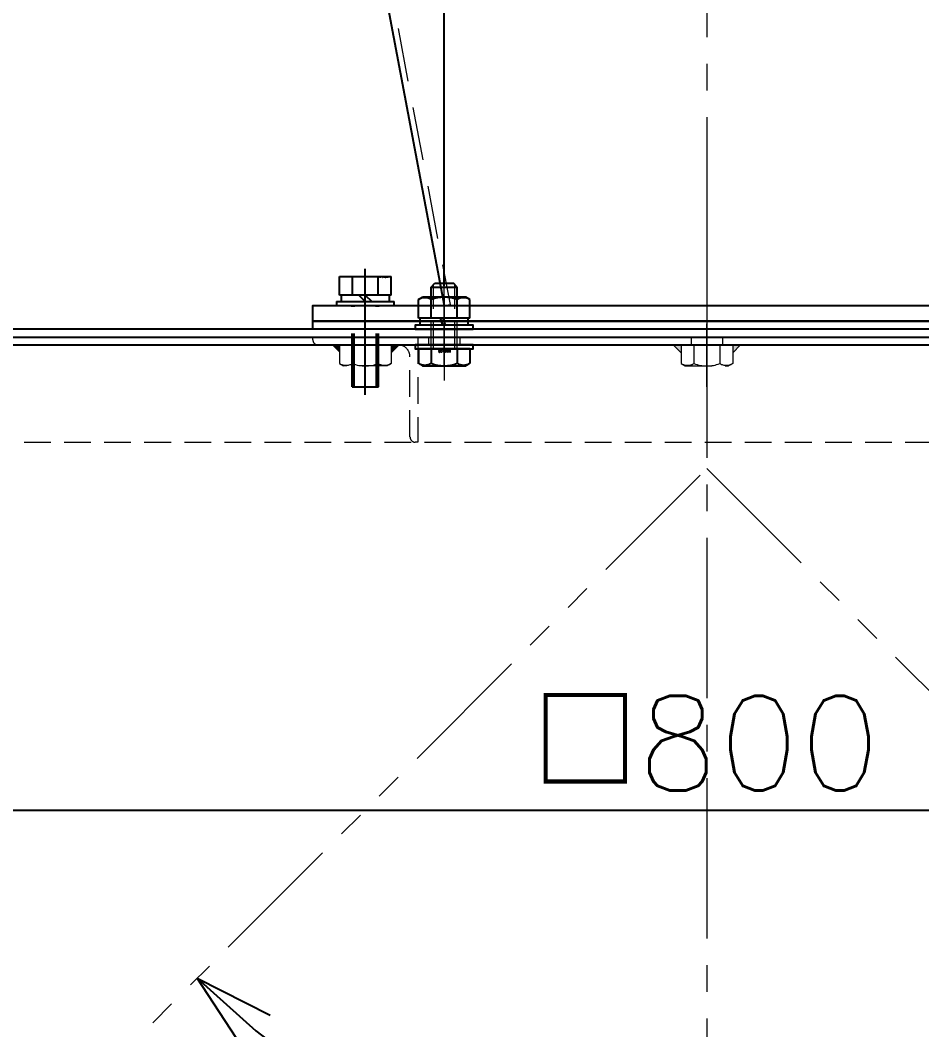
# Model space of a CAD drawing. Header units: millimetres. Extents: x 0 to 49006, y -7876 to 6995.
# Drawn here: x 31478.4 to 31821.5, y 3546.8 to 3931 of the extents above; entities that cross this region are included whole.
import ezdxf
from ezdxf import colors
from ezdxf.entities.mleader import LeaderData, LeaderLine
from ezdxf.enums import TextEntityAlignment as Align
from ezdxf.math import Vec2, Vec3

# ---------------------------------------------------------------- set-up
doc = ezdxf.new("R2010")
doc.units = ezdxf.units.MM
doc.header["$LTSCALE"] = 3.2
doc.header["$PDMODE"] = 99
doc.header["$PDSIZE"] = 1
for name, pattern in [('CENTER2', [28.575, 19.05, -3.175, 3.175, -3.175]), ('HIDDEN', [9.525, 6.35, -3.175]), ('HIDDEN2', [4.7625, 3.175, -1.5875]), ('PHANTOM2', [31.75, 15.875, -3.175, 3.175, -3.175, 3.175, -3.175])]:
    doc.linetypes.add(name, pattern=pattern)
for name, color, linetype, lineweight in [('01_外形線', 7, 'Continuous', 25), ('02_細線', 5, 'Continuous', 13), ('03_かくれ線', 6, 'HIDDEN2', 13), ('04_HIDDEN', 2, 'HIDDEN', 13), ('04_中心線', 1, 'CENTER2', 9), ('05_CENTER', 4, 'CENTER2', 13), ('06_PHANTOM', 2, 'PHANTOM2', 13), ('08_DIM', 3, 'Continuous', 13)]:
    doc.layers.add(name, color=color, linetype=linetype, lineweight=lineweight)
doc.layers.add('10_DRAFT', color=8, linetype='Continuous', lineweight=0, plot=False)
doc.styles.add('KSS_TXT', font='txt.shx', dxfattribs={"bigfont": 'extfont2.shx'})
doc.styles.add('KSS_TXT_L', font='txt.shx', dxfattribs={"height": 36, "bigfont": 'extfont2.shx'})
doc.styles.get("Standard").update_dxf_attribs({"font": 'txt.shx', "bigfont": 'extfont2.shx'})
doc.styles.add('寸法用', font='simplex.shx', dxfattribs={"width": 0.8, "bigfont": '@extfont2.shx'})
doc.dimstyles.new('KSS_DIM', dxfattribs={"dimscale": 12, "dimtxt": 3, "dimasz": 2.5, "dimexe": 1.25, "dimexo": 0.625, "dimtad": 1, "dimdsep": 46, "dimtxsty": 'KSS_TXT', "dimblk": 'OPEN30', "dimcen": 0, "dimazin": 2, "dimtfac": 0.75, "dimtmove": 0, "dimatfit": 3, "dimldrblk": 'OPEN30', "dimfxl": 1.25, "dimtolj": 1, "dimarcsym": 0})

# ---------------------------------------------------------------- blocks, each defined once
blk = doc.blocks.new('A$C3E2B3201_1_1')
at = {"color": 0}
blk.add_line((-250, 800), (-100, 6), dxfattribs=at)
blk.add_lwpolyline([(150, 0), (-150, 0), (-150, 6), (150, 6)], close=True, dxfattribs=at)
at = {"layer": '04_HIDDEN'}
for p, q in [((-247.7, 800.22), (-97.74, 6.43)), ((-100, 6), (-97.74, 6.43)), ((-100, 0), (-100, 6))]:
    blk.add_line(p, q, dxfattribs=at)
at = {"layer": '05_CENTER'}
for p, q in [((0, 1266.38), (0, -10.39)), ((-130, -7.78), (-130, 13.57))]:
    blk.add_line(p, q, dxfattribs=at)
blk = doc.blocks.new('A$C1A3C2C0C_1_1_2_1')
at = {"color": 0, "linetype": 'CENTER2'}
blk.add_line((0, -34), (0, 14), dxfattribs=at)
at = {"color": 0}
for p, q in [((-9.81, 11), (9.81, 11)), ((-9.81, 4), (-9.81, 11)), ((-4.91, 4), (-4.91, 11)), ((4.91, 4), (4.91, 11)), ((9.81, 4), (9.81, 11)), ((9.81, 4), (-9.81, 4)), ((-9.25, 4), (-9.25, 1.5)), ((0, 1.5), (-2.5, 4)), ((0, 4), (2.5, 1.5)), ((9.25, 1.5), (9.25, 4)), ((-11, 1.5), (11, 1.5)), ((-11, 1.5), (-11, 0)), ((11, 0), (11, 1.5)), ((-11, 0), (11, 0))]:
    blk.add_line(p, q, dxfattribs=at)
at = {"color": 0, "linetype": 'HIDDEN'}
for p, q in [((-5, -31), (-5, 0)), ((-4.19, -31), (-4.19, 0)), ((4.19, -31), (4.19, 0)), ((5, -31), (5, 0)), ((-5, -31), (5, -31))]:
    blk.add_line(p, q, dxfattribs=at)
at = {"layer": '10_DRAFT', "style": 'KSS_TXT_L'}
blk.add_text('BT-M10x35L,SW,PW', height=0.3, dxfattribs=at).set_placement((5.1, 10.66))
blk = doc.blocks.new('A$C21D00FB0_1_1')
at = {"color": 3}
blk.add_lwpolyline([(-150, 3), (150, 3), (150, 0), (-150, 0)], close=True, dxfattribs=at)
at = {"layer": '05_CENTER'}
blk.add_line((-130, -4.78), (-130, 16.57), dxfattribs=at)
for name, p in [('A$C3E2B3201_1_1', (0, 3)), ('A$C1A3C2C0C_1_1_2_1', (-130, 9))]:
    blk.add_blockref(name, p)
blk = doc.blocks.new('_Open30')
at = {"color": 0, "linetype": 'ByBlock', "lineweight": -2}
for p, q in [((-1, 0.268), (0, 0)), ((0, 0), (-1, -0.268)), ((0, 0), (-1, 0))]:
    blk.add_line(p, q, dxfattribs=at)
blk = doc.blocks.new('*D2019')
at = {"layer": '08_DIM', "color": 0, "lineweight": -2, "transparency": 16777216}
for p, q in [((31639.72, 3829.95), (31639.72, 3962.33)), ((31839.72, 3829.95), (31839.72, 3962.33)), ((31669.72, 3947.33), (31809.72, 3947.33))]:
    blk.add_line(p, q, dxfattribs=at)
at = {"layer": 'Defpoints', "color": 0, "transparency": 16777216}
for p in [(31839.72, 3947.33), (31639.72, 3822.45), (31839.72, 3822.45)]:
    blk.add_point(p, dxfattribs=at)
at = {"layer": '08_DIM', "color": 0, "lineweight": -2, "transparency": 16777216, "xscale": 30, "yscale": 30, "zscale": 30, "rotation": 180}
blk.add_blockref('_Open30', (31639.72, 3947.33), dxfattribs=at)
at = {"layer": '08_DIM', "color": 0, "lineweight": -2, "transparency": 16777216, "xscale": 30, "yscale": 30, "zscale": 30}
blk.add_blockref('_Open30', (31839.72, 3947.33), dxfattribs=at)
at = {"layer": '08_DIM', "color": 0, "transparency": 16777216, "insert": (31739.72, 3972.83), "char_height": 36, "attachment_point": 5, "style": 'KSS_TXT'}
blk.add_mtext('\\A1;%%C200', dxfattribs=at)
blk = doc.blocks.new('*D2207')
at = {"layer": '08_DIM', "color": 0, "lineweight": -2, "transparency": 16777216}
for p, q in [((31339.72, 3619.59), (31339.72, 3645.4)), ((32139.72, 3619.59), (32139.72, 3645.4)), ((31369.72, 3630.4), (32109.72, 3630.4))]:
    blk.add_line(p, q, dxfattribs=at)
at = {"layer": 'Defpoints', "color": 0, "transparency": 16777216}
for p in [(32139.72, 3630.4), (31339.72, 3612.09), (32139.72, 3612.09)]:
    blk.add_point(p, dxfattribs=at)
at = {"layer": '08_DIM', "color": 0, "lineweight": -2, "transparency": 16777216, "xscale": 30, "yscale": 30, "zscale": 30, "rotation": 180}
blk.add_blockref('_Open30', (31339.72, 3630.4), dxfattribs=at)
at = {"layer": '08_DIM', "color": 0, "lineweight": -2, "transparency": 16777216, "xscale": 30, "yscale": 30, "zscale": 30}
blk.add_blockref('_Open30', (32139.72, 3630.4), dxfattribs=at)
at = {"layer": '08_DIM', "color": 0, "transparency": 16777216, "insert": (31739.72, 3655.9), "char_height": 36, "attachment_point": 5, "style": 'KSS_TXT'}
blk.add_mtext('\\A1;□800', dxfattribs=at)
blk = doc.blocks.new('*D2206')
at = {"layer": '08_DIM', "color": 0, "lineweight": -2, "transparency": 16777216}
blk.add_arc((31739.72, 3760.45), 274.32, 231.2691, 308.7309, dxfattribs=at)
at = {"layer": 'Defpoints', "color": 0, "transparency": 16777216}
for p in [(31739.72, 3760.45), (31739.72, 3760.45), (31668.72, 3495.48), (31342.02, 3362.75), (32137.42, 3362.75)]:
    blk.add_point(p, dxfattribs=at)
at = {"layer": '08_DIM', "color": 0, "lineweight": -2, "transparency": 16777216, "xscale": 30, "yscale": 30, "zscale": 30}
for p, rotation in [((31545.75, 3566.48), 138.1345623866504), ((31933.69, 3566.48), 41.86543761334932)]:
    blk.add_blockref('_Open30', p, dxfattribs=dict(at, rotation=rotation))
at = {"layer": '08_DIM', "color": 0, "transparency": 16777216, "insert": (31739.72, 3511.63), "char_height": 36, "attachment_point": 5, "style": 'KSS_TXT'}
blk.add_mtext('\\A1;90°', dxfattribs=at)
blk = doc.blocks.new('AM_BALLOON1')
at = {"transparency": 16777216}
blk.add_circle((0, 0), 5, dxfattribs=at)
blk.add_attdef('B_NUMBER', text='', height=3, dxfattribs=at).set_placement((0, 0), align=Align.MIDDLE_CENTER)
blk = doc.blocks.new('_OPEN')
at = {"color": 0, "linetype": 'ByBlock'}
for p, q in [((-1, 0.167), (0, 0)), ((0, 0), (-1, -0.167)), ((0, 0), (-1, 0))]:
    blk.add_line(p, q, dxfattribs=at)

msp = doc.modelspace()

# ---------------------------------------------------------------- hatches: boundary and pattern name
at = {"layer": '03_かくれ線'}
h = msp.add_hatch(color=256, dxfattribs=at)
h.dxf.hatch_style = 1
h.paths.add_polyline_path([(31599.907, 3807.453), (31597.222, 3807.453, 0.0169383), (31596.918, 3807.442), (31599.907, 3804.453)])
h = msp.add_hatch(color=256, dxfattribs=at)
h.dxf.hatch_style = 1
h.paths.add_polyline_path([(31619.537, 3807.453), (31622.222, 3807.453, -0.0169383), (31622.527, 3807.442), (31619.537, 3804.453)])
h = msp.add_hatch(color=256, dxfattribs=at)
h.dxf.hatch_style = 1
h.paths.add_polyline_path([(31729.907, 3804.453), (31729.907, 3807.453), (31726.907, 3807.453)])
h.paths.add_polyline_path([(31749.537, 3804.453), (31752.537, 3807.453), (31749.537, 3807.453)])

# ---------------------------------------------------------------- linework, layer by layer
for p, q in [((31339.722, 3810.453), (32139.722, 3810.453)), ((31339.722, 3807.453), (32139.722, 3807.453))]:
    msp.add_line(p, q)
msp.add_lwpolyline([(31939.722, 2956.453), (31539.722, 2956.453), (31339.722, 3156.453), (31339.722, 3810.453), (32139.722, 3810.453), (32139.722, 3156.453), (31939.722, 2956.453)])
at = {"layer": '01_外形線'}
for points in [[(31634.722, 3829.453), (31636.222, 3830.953)], [(31636.222, 3830.953), (31643.222, 3830.953)], [(31644.722, 3829.453), (31643.222, 3830.953)], [(31634.722, 3829.453), (31644.722, 3829.453)], [(31634.722, 3825.603), (31634.722, 3829.453)], [(31644.722, 3825.603), (31644.722, 3829.453)], [(31629.907, 3824.699), (31631.472, 3825.603)], [(31629.907, 3817.603), (31629.907, 3824.699)], [(31647.972, 3825.603), (31631.472, 3825.603)], [(31634.815, 3817.603), (31634.815, 3824.699)], [(31644.63, 3817.603), (31644.63, 3824.699)], [(31649.537, 3824.699), (31647.972, 3825.603)], [(31649.537, 3817.603), (31649.537, 3824.699)], [(31649.537, 3817.603), (31629.907, 3817.603)], [(31638.312, 3817.603), (31630.522, 3817.603)], [(31630.522, 3817.603), (31630.522, 3814.953)], [(31639.222, 3814.953), (31638.312, 3817.603)], [(31648.922, 3817.603), (31639.312, 3817.603)], [(31640.222, 3814.953), (31639.312, 3817.603)], [(31648.922, 3814.953), (31648.922, 3817.603)], [(31639.222, 3814.953), (31630.522, 3814.953)], [(31648.922, 3814.953), (31640.222, 3814.953)], [(31629.907, 3805.953), (31629.907, 3800.456)], [(31649.537, 3805.953), (31629.907, 3805.953)], [(31634.815, 3805.953), (31634.815, 3800.456)], [(31644.63, 3805.953), (31644.63, 3800.456)], [(31649.537, 3805.953), (31649.537, 3800.456)], [(31629.907, 3800.456), (31631.472, 3799.553)], [(31649.537, 3800.456), (31647.972, 3799.553)], [(31631.472, 3799.553), (31647.972, 3799.553)]]:
    msp.add_lwpolyline(points, dxfattribs=at)
for points in [[(31634.815, 3824.699, 0.2679491), (31629.907, 3824.699)], [(31644.63, 3824.699, 0.1841118), (31634.815, 3824.699)], [(31649.537, 3824.699, 0.2679491), (31644.63, 3824.699)], [(31629.907, 3800.456, 0.2679491), (31634.815, 3800.456)], [(31634.815, 3800.456, 0.1841118), (31644.63, 3800.456)], [(31644.63, 3800.456, 0.2679491), (31649.537, 3800.456)]]:
    msp.add_lwpolyline(points, format="xyb", dxfattribs=at)
for points in [[(31299.722, 3810.453), (32179.722, 3810.453), (32179.722, 3813.453), (31299.722, 3813.453)], [(31628.722, 3813.453), (31650.722, 3813.453), (31650.722, 3814.953), (31628.722, 3814.953)], [(31650.722, 3807.453), (31628.722, 3807.453), (31628.722, 3805.953), (31650.722, 3805.953)]]:
    msp.add_lwpolyline(points, close=True, dxfattribs=at)
at = {"layer": '02_細線'}
for points in [[(31635.622, 3825.603), (31635.622, 3830.353)], [(31643.822, 3825.603), (31643.822, 3830.353)]]:
    msp.add_lwpolyline(points, dxfattribs=at)
at = {"layer": '03_かくれ線'}
for p, q in [((31633.722, 3810.453), (31633.722, 3807.453)), ((31645.722, 3810.453), (31645.722, 3807.453)), ((31733.722, 3810.453), (31733.722, 3807.453)), ((31733.722, 3810.453), (31733.722, 3807.453)), ((31745.722, 3810.453), (31745.722, 3807.453)), ((31745.722, 3810.453), (31745.722, 3807.453)), ((32137.422, 3807.453), (31342.022, 3807.453)), ((31342.722, 3807.453), (32136.722, 3807.453))]:
    msp.add_line(p, q, dxfattribs=at)
for points in [[(31634.722, 3805.953), (31634.722, 3825.603)], [(31635.622, 3805.953), (31635.622, 3825.603)], [(31643.822, 3805.953), (31643.822, 3825.603)], [(31644.722, 3805.953), (31644.722, 3825.603)], [(31619.537, 3807.453), (31599.907, 3807.453)], [(31599.907, 3807.453), (31599.907, 3800.356)], [(31604.815, 3807.453), (31604.815, 3800.356)], [(31614.63, 3807.453), (31614.63, 3800.356)], [(31619.537, 3807.453), (31619.537, 3800.356)], [(31619.537, 3807.453), (31619.537, 3804.453), (31622.537, 3807.453), (31619.537, 3807.453)], [(31729.907, 3807.453), (31729.907, 3804.453), (31726.907, 3807.453), (31729.907, 3807.453)], [(31729.907, 3807.453), (31749.537, 3807.453)], [(31729.907, 3807.453), (31729.907, 3800.356)], [(31734.815, 3807.453), (31734.815, 3800.356)], [(31744.63, 3807.453), (31744.63, 3800.356)], [(31749.537, 3807.453), (31749.537, 3800.356)], [(31749.537, 3807.453), (31749.537, 3804.453), (31752.537, 3807.453), (31749.537, 3807.453)], [(31599.907, 3800.356), (31601.472, 3799.453)], [(31619.537, 3800.356), (31617.972, 3799.453)], [(31729.907, 3800.356), (31731.472, 3799.453)], [(31749.537, 3800.356), (31747.972, 3799.453)], [(31617.972, 3799.453), (31601.472, 3799.453)], [(31731.472, 3799.453), (31747.972, 3799.453)]]:
    msp.add_lwpolyline(points, dxfattribs=at)
msp.add_lwpolyline([(31342.722, 3770.453), (32136.722, 3770.453), (32136.722, 3810.453), (31342.722, 3810.453)], close=True, dxfattribs=at)
msp.add_lwpolyline([(31629.722, 3770.453), (31628.722, 3770.453, -0.4142136), (31626.722, 3772.453), (31626.722, 3802.953, 0.4142136), (31622.222, 3807.453), (31591.722, 3807.453, -0.4142136), (31589.722, 3809.453), (31589.722, 3810.453), (31629.722, 3810.453)], format="xyb", close=True, dxfattribs=at)
for points in [[(31604.815, 3800.356, -0.2679491), (31599.907, 3800.356)], [(31614.63, 3800.356, -0.1841118), (31604.815, 3800.356)], [(31619.537, 3800.356, -0.2679491), (31614.63, 3800.356)], [(31729.907, 3800.356, 0.2679491), (31734.815, 3800.356)], [(31734.815, 3800.356, 0.1841118), (31744.63, 3800.356)], [(31744.63, 3800.356, 0.2679491), (31749.537, 3800.356)]]:
    msp.add_lwpolyline(points, format="xyb", dxfattribs=at)
at = {"layer": '04_中心線'}
for p, q in [((31739.722, 3834.953), (31739.722, 3788.953)), ((31639.722, 3823.953), (31639.722, 3793.953)), ((31739.722, 3825.453), (31739.722, 2941.453))]:
    msp.add_line(p, q, dxfattribs=at)
for points in [[(31639.722, 3799.553), (31639.722, 3830.953)], [(31639.722, 3825.603), (31639.722, 3817.603)], [(31609.722, 3791.453), (31609.722, 3815.453)], [(31639.722, 3817.603), (31639.722, 3814.953)], [(31739.722, 3791.453), (31739.722, 3815.453)], [(31639.722, 3814.953), (31639.722, 3813.453)]]:
    msp.add_lwpolyline(points, dxfattribs=at)
at = {"layer": '06_PHANTOM'}
for p, q in [((31342.022, 3362.753), (31739.722, 3760.453)), ((31739.722, 3760.453), (32137.422, 3362.753))]:
    msp.add_line(p, q, dxfattribs=at)

# ---------------------------------------------------------------- block references
msp.add_blockref('A$C21D00FB0_1_1', (31739.722, 3813.453))

# ---------------------------------------------------------------- texts
at = {"layer": '03_かくれ線', "style": '寸法用', "width": 0.8}
msp.add_text('M10×20', height=1, rotation=180, dxfattribs=at).set_placement((31642.314, 3805.59))

# ---------------------------------------------------------------- dimensions: what is measured, and where the dimension line sits
at = {"layer": '08_DIM', "color": 1}
dim = msp.add_linear_dim(base=(31839.722, 3947.333), p1=(31639.722, 3822.453), p2=(31839.722, 3822.453), text='%%C<>', dimstyle='KSS_DIM', dxfattribs=at)
dim.commit()
dim.dimension.update_dxf_attribs({"geometry": '*D2019', "text_midpoint": (31739.722, 3972.833)})
dim = msp.add_angular_dim_2l(base=(31668.724, 3495.482), line1=((31739.722, 3760.453), (32137.422, 3362.753)), line2=((31739.722, 3760.453), (31342.022, 3362.753)), dimstyle='KSS_DIM', override={"dimscale": 12}, dxfattribs=at)
dim.commit()
dim.dimension.update_dxf_attribs({"geometry": '*D2206', "text_midpoint": (31739.722, 3511.635)})
dim = msp.add_linear_dim(base=(32139.722, 3630.402), p1=(31339.722, 3612.093), p2=(32139.722, 3612.093), text='□<>', dimstyle='KSS_DIM', override={"dimscale": 12}, dxfattribs=at)
dim.commit()
dim.dimension.update_dxf_attribs({"geometry": '*D2207', "text_midpoint": (31739.722, 3655.902)})

# ---------------------------------------------------------------- leaders
at = {"layer": '08_DIM'}
ml = msp.add_multileader_block('Standard', dxfattribs=at)
ml.set_content('AM_BALLOON1', color=256, scale=10)
ml.set_attribute('B_NUMBER', 'H', width=0)
ml.set_leader_properties(color=256, linetype='ByLayer', lineweight=-1)
ml.set_arrow_properties(name='OPEN')
ml.build(insert=Vec2(0, 0))
ml.multileader.update_dxf_attribs({"leader_type": 0, "has_dogleg": 0, "text_right_attachment_type": 6, "dogleg_length": 0, "arrow_head_size": 20, "scale": 10, "block_connection_type": 1})
ctx = ml.context
ctx.base_point, ctx.scale, ctx.char_height, ctx.arrow_head_size, ctx.landing_gap_size, ctx.plane_origin = Vec3(34758.24, 4676.115), 10, 40, 20, 20, Vec3(34837.832, 4676.156)
ctx.right_attachment, ctx.attachment_type = 6, 1
notes = []
notes.append((ctx, [(0, (0, 0, 0), (0, 0), (1, 0), 1, [])]))
ctx.block.insert = Vec3(34758.24, 4676.115)
ml = msp.add_multileader_block('Standard', dxfattribs=at)
ml.set_content('AM_BALLOON1', color=256, scale=10)
ml.set_attribute('B_NUMBER', 'G', width=0)
ml.set_leader_properties(color=256, linetype='ByLayer', lineweight=-1)
ml.set_arrow_properties(name='OPEN')
ml.build(insert=Vec2(0, 0))
ml.multileader.update_dxf_attribs({"leader_type": 0, "has_dogleg": 0, "text_right_attachment_type": 6, "dogleg_length": 0, "arrow_head_size": 20, "scale": 10, "block_connection_type": 1})
ctx = ml.context
ctx.base_point, ctx.scale, ctx.char_height, ctx.arrow_head_size, ctx.landing_gap_size, ctx.plane_origin = Vec3(34758.24, 4537.505), 10, 40, 20, 20, Vec3(34837.832, 4537.546)
ctx.right_attachment, ctx.attachment_type = 6, 1
notes.append((ctx, [(0, (0, 0, 0), (0, 0), (1, 0), 1, [])]))
ctx.block.insert = Vec3(34758.24, 4537.505)
ml = msp.add_multileader_block('Standard', dxfattribs=at)
ml.set_content('AM_BALLOON1', color=256, scale=10)
ml.set_attribute('B_NUMBER', 'F', width=0)
ml.set_leader_properties(color=256, linetype='ByLayer', lineweight=-1)
ml.set_arrow_properties(name='OPEN')
ml.build(insert=Vec2(0, 0))
ml.multileader.update_dxf_attribs({"leader_type": 0, "has_dogleg": 0, "text_right_attachment_type": 6, "dogleg_length": 0, "arrow_head_size": 20, "scale": 10, "block_connection_type": 1})
ctx = ml.context
ctx.base_point, ctx.scale, ctx.char_height, ctx.arrow_head_size, ctx.landing_gap_size, ctx.plane_origin = Vec3(34758.24, 4398.895), 10, 40, 20, 20, Vec3(34837.832, 4398.936)
ctx.right_attachment, ctx.attachment_type = 6, 1
notes.append((ctx, [(0, (0, 0, 0), (0, 0), (1, 0), 1, [])]))
ctx.block.insert = Vec3(34758.24, 4398.895)
ml = msp.add_multileader_block('Standard', dxfattribs=at)
ml.set_content('AM_BALLOON1', color=256, scale=10)
ml.set_attribute('B_NUMBER', 'E', width=0)
ml.set_leader_properties(color=256, linetype='ByLayer', lineweight=-1)
ml.set_arrow_properties(name='OPEN')
ml.build(insert=Vec2(0, 0))
ml.multileader.update_dxf_attribs({"leader_type": 0, "has_dogleg": 0, "text_right_attachment_type": 6, "dogleg_length": 0, "arrow_head_size": 20, "scale": 10, "block_connection_type": 1})
ctx = ml.context
ctx.base_point, ctx.scale, ctx.char_height, ctx.arrow_head_size, ctx.landing_gap_size, ctx.plane_origin = Vec3(34758.24, 4260.285), 10, 40, 20, 20, Vec3(34837.832, 4260.325)
ctx.right_attachment, ctx.attachment_type = 6, 1
notes.append((ctx, [(0, (0, 0, 0), (0, 0), (1, 0), 1, [])]))
ctx.block.insert = Vec3(34758.24, 4260.285)
ml = msp.add_multileader_block('Standard', dxfattribs=at)
ml.set_content('AM_BALLOON1', color=256, scale=10)
ml.set_attribute('B_NUMBER', 'T', width=0)
ml.set_leader_properties(color=256, linetype='ByLayer', lineweight=-1)
ml.set_arrow_properties(name='OPEN')
ml.build(insert=Vec2(0, 0))
ml.multileader.update_dxf_attribs({"leader_type": 0, "has_dogleg": 0, "text_right_attachment_type": 6, "dogleg_length": 0, "arrow_head_size": 20, "scale": 10, "block_connection_type": 1})
ctx = ml.context
ctx.base_point, ctx.scale, ctx.char_height, ctx.arrow_head_size, ctx.landing_gap_size, ctx.plane_origin = Vec3(34888.38, 3645.663), 10, 40, 20, 20, Vec3(34967.973, 3645.704)
ctx.right_attachment, ctx.attachment_type = 6, 1
notes.append((ctx, [(0, (0, 0, 0), (0, 0), (1, 0), 1, [])]))
ctx.block.insert = Vec3(34888.38, 3645.663)
for ctx, leaders in notes:
    for number, flags, end, landing, length, lines in leaders:
        leader = LeaderData()
        leader.index, (leader.has_last_leader_line, leader.has_dogleg_vector, leader.attachment_direction) = number, flags
        leader.last_leader_point, leader.dogleg_vector, leader.dogleg_length = Vec3(end), Vec3(landing), length
        for number, points, colour, breaks in lines:
            line = LeaderLine()
            line.index, line.vertices, line.color, line.breaks = number, Vec3.list(points), colors.encode_raw_color(colour), breaks
            leader.lines.append(line)
        ctx.leaders.append(leader)

doc.saveas('drawing.dxf')
